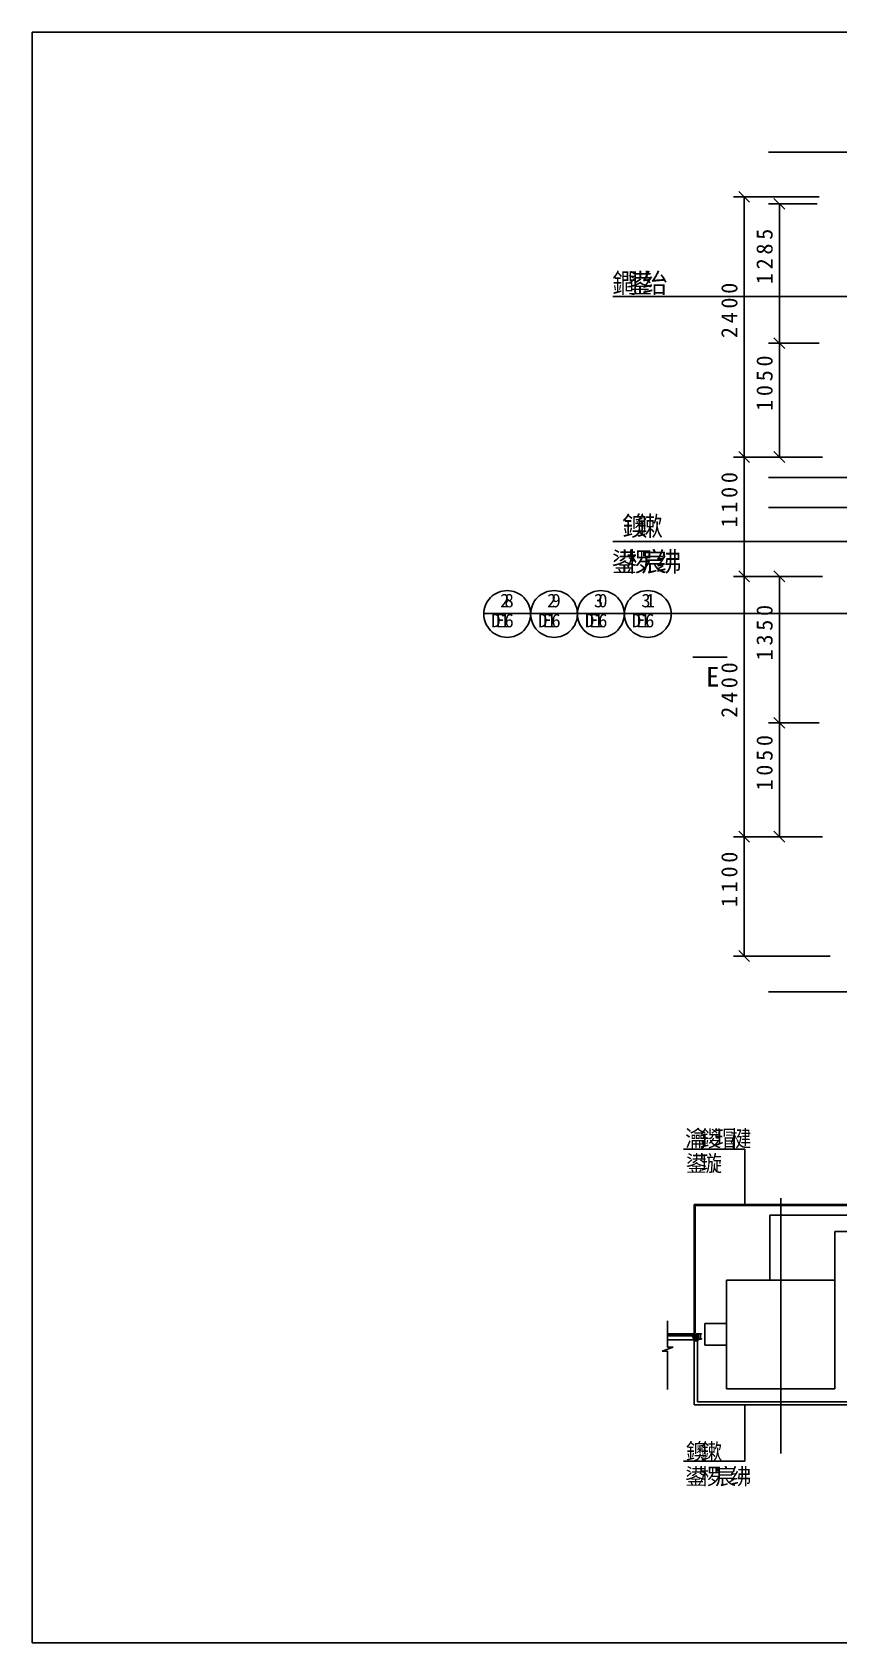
# Model space of a CAD drawing. Header units: metres. Extents: x 0 to 421, y 0 to 298.
# Drawn here: x 0 to 149.3, y 0 to 298 of the extents above; entities that cross this region are included whole.
import ezdxf

# ---------------------------------------------------------------- set-up
doc = ezdxf.new("R2010")
doc.units = ezdxf.units.M

msp = doc.modelspace()

# ---------------------------------------------------------------- linework, layer by layer
for p, q in [((421.42, 298), (0, 298)), ((0, 298), (0, 0)), ((136.28, 275.8), (225, 275.8)), ((132.79, 266.54), (130.78, 268.55)), ((145.68, 267.55), (129.78, 267.55)), ((131.79, 267.55), (131.79, 219.38)), ((145.28, 266.24), (136.29, 266.24)), ((139.3, 265.24), (137.29, 267.24)), ((138.3, 266.24), (138.3, 240.45)), ((120.97, 249.12), (107.47, 249.12)), ((120.97, 249.12), (158.87, 249.12)), ((139.3, 239.45), (137.29, 241.46)), ((137.29, 241.46), (139.3, 239.45)), ((145.68, 240.45), (136.29, 240.45)), ((144.68, 240.45), (136.29, 240.45)), ((138.3, 240.45), (138.3, 219.38)), ((144.68, 219.38), (129.78, 219.38)), ((145.68, 219.38), (129.78, 219.38)), ((132.79, 218.38), (130.78, 220.39)), ((130.78, 220.39), (132.79, 218.38)), ((131.79, 219.38), (131.79, 197.31)), ((146.29, 219.38), (136.29, 219.38)), ((137.29, 220.39), (139.3, 218.38)), ((136.28, 215.64), (225, 215.64)), ((136.28, 210.08), (225, 210.08)), ((120.97, 203.77), (107.47, 203.77)), ((120.97, 203.77), (158.87, 203.77)), ((144.68, 197.31), (129.78, 197.31)), ((146.29, 197.31), (129.78, 197.31)), ((130.78, 198.31), (132.79, 196.31)), ((132.79, 196.31), (130.78, 198.31)), ((131.79, 197.31), (131.79, 149.15)), ((146.29, 197.31), (136.29, 197.31)), ((139.3, 196.31), (137.29, 198.31)), ((138.3, 197.31), (138.3, 170.22)), ((92.24, 190.45), (83.58, 190.45)), ((100.92, 190.45), (92.26, 190.45)), ((109.59, 190.45), (100.93, 190.45)), ((118.27, 190.45), (109.61, 190.45)), ((118.27, 190.43), (215.78, 190.45)), ((128.66, 182.36), (122.25, 182.36)), ((144.68, 170.22), (136.29, 170.22)), ((145.68, 170.22), (136.29, 170.22)), ((137.29, 171.22), (139.3, 169.21)), ((139.3, 169.21), (137.29, 171.22)), ((138.3, 170.22), (138.3, 149.15)), ((145.28, 149.15), (129.78, 149.15)), ((146.29, 149.15), (129.78, 149.15)), ((132.79, 148.14), (130.78, 150.15)), ((130.78, 150.15), (132.79, 148.14)), ((131.79, 149.15), (131.79, 127.07)), ((146.29, 149.15), (136.29, 149.15)), ((137.29, 150.15), (139.3, 148.14)), ((147.69, 127.07), (129.78, 127.07)), ((130.78, 128.08), (132.79, 126.07)), ((136.28, 120.45), (225, 120.45)), ((120.53, 91.33), (131.89, 91.33)), ((131.89, 80.91), (131.89, 91.33)), ((122.53, 57.32), (122.53, 81.12)), ((153.59, 81.12), (122.53, 81.12)), ((122.73, 57.32), (122.73, 80.92)), ((153.39, 80.92), (122.73, 80.92)), ((138.54, 82.24), (138.54, 35.03)), ((152.59, 79.12), (136.54, 79.12)), ((136.54, 79.12), (136.54, 67.08)), ((148.58, 67.08), (148.58, 76.11)), ((148.58, 76.11), (152.59, 76.11)), ((148.58, 67.08), (128.51, 67.08)), ((128.51, 67.08), (128.51, 47.01)), ((148.58, 47.01), (148.58, 67.08)), ((117.58, 59.58), (117.58, 54.71)), ((117.58, 57.16), (122.31, 57.16)), ((117.58, 56.91), (122.55, 56.91)), ((117.58, 56.88), (122.55, 56.88)), ((117.58, 56.85), (122.55, 56.85)), ((117.58, 56.82), (122.55, 56.82)), ((122.18, 56.81), (122.21, 56.81)), ((122.18, 56.8), (122.18, 56.81)), ((122.18, 56.78), (122.18, 56.8)), ((122.19, 56.77), (122.18, 56.78)), ((122.2, 56.76), (122.19, 56.77)), ((122.21, 56.74), (122.2, 56.75)), ((122.31, 57.16), (122.21, 57.06)), ((122.21, 57.06), (122.21, 56.98)), ((122.23, 56.98), (122.21, 56.98)), ((122.21, 56.81), (122.22, 56.8)), ((122.22, 56.73), (122.21, 56.74)), ((122.22, 56.91), (122.24, 56.96)), ((122.25, 56.91), (122.22, 56.91)), ((122.22, 56.8), (122.25, 56.8)), ((122.24, 56.72), (122.22, 56.73)), ((122.23, 57.03), (122.23, 57)), ((122.41, 57.03), (122.23, 57.03)), ((122.23, 56.98), (122.26, 57)), ((122.26, 57), (122.23, 57)), ((122.24, 56.96), (122.26, 56.97)), ((122.25, 56.8), (122.24, 56.82)), ((122.24, 56.82), (122.26, 56.82)), ((122.29, 56.76), (122.24, 56.76)), ((122.24, 56.76), (122.24, 56.72)), ((122.28, 56.75), (122.24, 56.74)), ((122.28, 56.75), (122.24, 56.74)), ((122.24, 56.74), (122.24, 56.7)), ((122.24, 56.7), (122.53, 56.06)), ((122.32, 57.13), (122.25, 57.06)), ((122.43, 57.06), (122.25, 57.06)), ((122.25, 57), (122.28, 57.03)), ((122.27, 57), (122.25, 57)), ((122.27, 56.93), (122.25, 56.91)), ((122.26, 56.97), (122.27, 57)), ((122.26, 56.82), (122.28, 56.8)), ((122.29, 56.93), (122.27, 56.93)), ((122.27, 56.7), (122.54, 56.1)), ((122.28, 57.03), (122.32, 57.03)), ((122.28, 56.8), (122.31, 56.8)), ((122.32, 56.75), (122.28, 56.74)), ((122.28, 56.74), (122.28, 56.75)), ((122.28, 56.74), (122.28, 56.75)), ((122.32, 56.75), (122.28, 56.74)), ((122.28, 56.71), (122.65, 56.71)), ((122.33, 56.91), (122.29, 56.93)), ((122.3, 56.74), (122.29, 56.76)), ((122.31, 56.8), (122.3, 56.81)), ((122.3, 56.81), (122.3, 56.81)), ((122.32, 56.75), (122.3, 56.74)), ((122.68, 57.16), (122.31, 57.16)), ((122.65, 57.13), (122.32, 57.13)), ((122.32, 57.03), (122.32, 57.03)), ((122.32, 57.03), (122.36, 57.03)), ((122.32, 56.81), (122.33, 56.8)), ((122.34, 56.77), (122.32, 56.77)), ((122.32, 56.77), (122.32, 56.75)), ((122.32, 56.74), (122.32, 56.75)), ((122.32, 56.74), (122.32, 56.75)), ((122.36, 56.75), (122.32, 56.74)), ((122.36, 56.75), (122.32, 56.74)), ((122.35, 56.9), (122.33, 56.91)), ((122.33, 56.8), (122.35, 56.8)), ((122.38, 56.93), (122.35, 56.93)), ((122.35, 56.93), (122.35, 56.9)), ((122.35, 56.8), (122.35, 56.81)), ((122.35, 56.81), (122.39, 56.79)), ((122.36, 57.03), (122.4, 57)), ((122.4, 57), (122.36, 56.99)), ((122.36, 56.99), (122.38, 56.97)), ((122.36, 56.99), (122.38, 56.97)), ((122.36, 56.74), (122.36, 56.75)), ((122.4, 56.75), (122.36, 56.74)), ((122.36, 56.74), (122.36, 56.75)), ((122.4, 56.75), (122.36, 56.74)), ((122.39, 56.78), (122.37, 56.77)), ((122.37, 56.77), (122.37, 56.74)), ((122.41, 56.98), (122.38, 57)), ((122.41, 57), (122.38, 57)), ((122.38, 56.97), (122.4, 56.96)), ((122.43, 56.91), (122.38, 56.93)), ((122.39, 56.79), (122.39, 56.79)), ((122.39, 56.79), (122.39, 56.78)), ((122.39, 56.78), (122.39, 56.78)), ((122.4, 56.96), (122.41, 56.95)), ((122.4, 56.74), (122.4, 56.75)), ((122.4, 56.74), (122.4, 56.75)), ((122.4, 56.74), (122.62, 56.74)), ((122.41, 57.03), (122.41, 57)), ((122.43, 56.98), (122.41, 56.98)), ((122.41, 56.95), (122.42, 56.93)), ((122.42, 56.93), (122.44, 56.91)), ((122.43, 57.06), (122.43, 56.98)), ((122.43, 56.98), (122.43, 56.98)), ((122.44, 56.91), (122.43, 56.91)), ((122.73, 57.32), (122.53, 57.32)), ((122.55, 56.91), (122.55, 56.82)), ((122.65, 56.79), (122.59, 56.79)), ((122.65, 56.79), (122.59, 56.79)), ((122.59, 56.79), (122.59, 56.74)), ((122.59, 56.79), (122.59, 56.74)), ((122.62, 56.74), (122.59, 56.74)), ((122.62, 56.74), (122.59, 56.74)), ((122.65, 56.76), (122.62, 56.76)), ((122.65, 56.76), (122.62, 56.76)), ((122.62, 56.74), (122.62, 56.76)), ((122.62, 56.76), (122.65, 56.76)), ((122.62, 56.76), (122.62, 56.74)), ((122.62, 56.76), (122.62, 56.74)), ((122.65, 57.13), (122.65, 56.79)), ((122.65, 56.86), (122.65, 56.79)), ((122.65, 56.76), (122.65, 56.09)), ((122.65, 56.76), (122.65, 56.66)), ((122.65, 56.71), (122.65, 56.76)), ((122.68, 57.16), (122.68, 57.02)), ((123.01, 57.02), (122.68, 57.02)), ((122.68, 56.99), (122.68, 56.1)), ((122.92, 56.99), (122.68, 56.99)), ((123.89, 57.18), (122.85, 57.18)), ((122.85, 57.18), (122.85, 57.09)), ((122.89, 57.09), (122.85, 57.09)), ((122.87, 57.15), (122.87, 57.11)), ((123.05, 57.15), (122.87, 57.15)), ((122.9, 57.11), (122.87, 57.11)), ((122.9, 57.11), (122.89, 57.09)), ((122.92, 56.99), (122.92, 56.09)), ((122.95, 56.99), (122.95, 56.05)), ((123.01, 56.99), (122.95, 56.99)), ((123.01, 57.02), (123.01, 56.99)), ((123.05, 57.11), (123.02, 57.11)), ((123.02, 57.11), (123.03, 57.09)), ((123.07, 57.09), (123.03, 57.09)), ((123.05, 57.15), (123.05, 57.11)), ((123.29, 57.15), (123.07, 57.15)), ((123.07, 57.15), (123.07, 57.09)), ((123.29, 56.91), (123.23, 56.91)), ((123.23, 56.91), (123.23, 56.87)), ((123.26, 56.87), (123.23, 56.87)), ((123.29, 56.89), (123.26, 56.89)), ((123.26, 56.89), (123.26, 56.87)), ((123.29, 57.15), (123.29, 56.91)), ((123.29, 56.89), (123.29, 56.21)), ((123.32, 57.15), (123.32, 56.22)), ((123.68, 57.15), (123.32, 57.15)), ((123.68, 57.15), (123.68, 56.22)), ((123.71, 57.15), (123.71, 56.22)), ((123.86, 57.15), (123.71, 57.15)), ((123.86, 57.15), (123.86, 57.08)), ((123.89, 57.12), (123.86, 57.08)), ((123.89, 57.18), (123.89, 57.12)), ((124.5, 55.04), (124.5, 59.05)), ((128.51, 59.05), (124.5, 59.05)), ((118.61, 54.71), (116.6, 53.98)), ((116.6, 53.98), (117.58, 53.98)), ((122.53, 56.06), (117.58, 56.06)), ((117.58, 54.71), (118.61, 54.71)), ((117.58, 53.98), (117.58, 46.86)), ((122.53, 56.06), (122.58, 56.06)), ((123.13, 55.9), (122.53, 55.9)), ((122.53, 55.9), (122.53, 44)), ((122.61, 56.13), (122.55, 56.1)), ((122.58, 56.09), (122.61, 56.11)), ((122.58, 56.06), (122.58, 56.09)), ((122.58, 56.06), (122.58, 56.08)), ((122.58, 56.06), (122.58, 56.08)), ((122.91, 56.06), (122.58, 56.06)), ((122.64, 56.11), (122.61, 56.13)), ((122.61, 56.11), (122.63, 56.09)), ((122.65, 56.09), (122.63, 56.09)), ((122.92, 56.09), (122.69, 56.09)), ((122.92, 56.05), (122.92, 56.02)), ((123.35, 56.02), (122.92, 56.02)), ((123.21, 56.05), (122.95, 56.05)), ((123.13, 44.6), (123.13, 55.9)), ((123.25, 56.11), (123.21, 56.11)), ((123.21, 56.11), (123.21, 56.05)), ((123.22, 56.21), (123.25, 56.23)), ((123.22, 56.19), (123.22, 56.21)), ((123.89, 56.19), (123.22, 56.19)), ((123.26, 56.09), (123.24, 56.09)), ((123.24, 56.09), (123.24, 56.05)), ((123.32, 56.05), (123.24, 56.05)), ((123.25, 56.23), (123.27, 56.21)), ((123.26, 56.09), (123.25, 56.11)), ((123.29, 56.21), (123.27, 56.21)), ((123.3, 56.09), (123.31, 56.11)), ((123.32, 56.09), (123.3, 56.09)), ((123.35, 56.11), (123.31, 56.11)), ((123.68, 56.22), (123.32, 56.22)), ((123.32, 56.09), (123.32, 56.05)), ((123.35, 56.11), (123.35, 56.02)), ((123.86, 56.22), (123.71, 56.22)), ((123.89, 56.25), (123.86, 56.29)), ((123.86, 56.22), (123.86, 56.29)), ((123.89, 56.25), (123.89, 56.19)), ((123.89, 56.19), (123.89, 56.25)), ((128.51, 55.04), (124.5, 55.04)), ((128.51, 47.01), (148.58, 47.01)), ((122.53, 44), (153.59, 44)), ((152.99, 44.6), (123.13, 44.6)), ((131.89, 44), (131.89, 33.58)), ((120.53, 33.58), (131.89, 33.58)), ((0, 0), (421.42, 0))]:
    msp.add_line(p, q)
for points in [[(92.24, 190.35), (92.22, 190.78), (92.16, 191.2), (92.05, 191.61), (91.91, 192.01), (91.73, 192.39), (91.51, 192.76), (91.26, 193.1), (90.97, 193.41), (90.66, 193.7), (90.32, 193.95), (89.95, 194.17), (89.57, 194.35), (89.17, 194.5), (88.75, 194.6), (88.33, 194.66), (87.91, 194.68), (87.49, 194.66), (87.06, 194.6), (86.65, 194.5), (86.25, 194.35), (85.87, 194.17), (85.5, 193.95), (85.16, 193.7), (84.85, 193.41), (84.56, 193.1), (84.31, 192.76), (84.09, 192.39), (83.91, 192.01), (83.76, 191.61), (83.66, 191.2), (83.6, 190.78), (83.58, 190.35), (83.6, 189.93), (83.66, 189.51), (83.76, 189.09), (83.91, 188.69), (84.09, 188.31), (84.31, 187.95), (84.56, 187.6), (84.85, 187.29), (85.16, 187), (85.5, 186.75), (85.87, 186.53), (86.25, 186.35), (86.65, 186.21), (87.06, 186.1), (87.49, 186.04), (87.91, 186.02), (88.33, 186.04), (88.75, 186.1), (89.17, 186.21), (89.57, 186.35), (89.95, 186.53), (90.32, 186.75), (90.66, 187), (90.97, 187.29), (91.26, 187.6), (91.51, 187.95), (91.73, 188.31), (91.91, 188.69), (92.05, 189.09), (92.16, 189.51), (92.22, 189.93), (92.24, 190.35)], [(100.92, 190.35), (100.9, 190.78), (100.84, 191.2), (100.74, 191.61), (100.59, 192.01), (100.41, 192.39), (100.19, 192.76), (99.94, 193.1), (99.65, 193.41), (99.34, 193.7), (99, 193.95), (98.63, 194.17), (98.25, 194.35), (97.85, 194.5), (97.44, 194.6), (97.02, 194.66), (96.59, 194.68), (96.17, 194.66), (95.75, 194.6), (95.33, 194.5), (94.93, 194.35), (94.55, 194.17), (94.19, 193.95), (93.84, 193.7), (93.53, 193.41), (93.24, 193.1), (92.99, 192.76), (92.77, 192.39), (92.59, 192.01), (92.45, 191.61), (92.34, 191.2), (92.28, 190.78), (92.26, 190.35), (92.28, 189.93), (92.34, 189.51), (92.45, 189.09), (92.59, 188.69), (92.77, 188.31), (92.99, 187.95), (93.24, 187.6), (93.53, 187.29), (93.84, 187), (94.19, 186.75), (94.55, 186.53), (94.93, 186.35), (95.33, 186.21), (95.75, 186.1), (96.17, 186.04), (96.59, 186.02), (97.02, 186.04), (97.44, 186.1), (97.85, 186.21), (98.25, 186.35), (98.63, 186.53), (99, 186.75), (99.34, 187), (99.65, 187.29), (99.94, 187.6), (100.19, 187.95), (100.41, 188.31), (100.59, 188.69), (100.74, 189.09), (100.84, 189.51), (100.9, 189.93), (100.92, 190.35)], [(109.59, 190.35), (109.57, 190.78), (109.51, 191.2), (109.4, 191.61), (109.26, 192.01), (109.08, 192.39), (108.86, 192.76), (108.61, 193.1), (108.32, 193.41), (108.01, 193.7), (107.66, 193.95), (107.3, 194.17), (106.92, 194.35), (106.52, 194.5), (106.1, 194.6), (105.68, 194.66), (105.26, 194.68), (104.83, 194.66), (104.41, 194.6), (104, 194.5), (103.6, 194.35), (103.22, 194.17), (102.85, 193.95), (102.51, 193.7), (102.19, 193.41), (101.91, 193.1), (101.66, 192.76), (101.44, 192.39), (101.26, 192.01), (101.11, 191.61), (101.01, 191.2), (100.95, 190.78), (100.93, 190.35), (100.95, 189.93), (101.01, 189.51), (101.11, 189.09), (101.26, 188.69), (101.44, 188.31), (101.66, 187.95), (101.91, 187.6), (102.19, 187.29), (102.51, 187), (102.85, 186.75), (103.22, 186.53), (103.6, 186.35), (104, 186.21), (104.41, 186.1), (104.83, 186.04), (105.26, 186.02), (105.68, 186.04), (106.1, 186.1), (106.52, 186.21), (106.92, 186.35), (107.3, 186.53), (107.66, 186.75), (108.01, 187), (108.32, 187.29), (108.61, 187.6), (108.86, 187.95), (109.08, 188.31), (109.26, 188.69), (109.4, 189.09), (109.51, 189.51), (109.57, 189.93), (109.59, 190.35)], [(118.27, 190.35), (118.25, 190.78), (118.19, 191.2), (118.08, 191.61), (117.94, 192.01), (117.76, 192.39), (117.54, 192.76), (117.29, 193.1), (117, 193.41), (116.69, 193.7), (116.35, 193.95), (115.98, 194.17), (115.6, 194.35), (115.2, 194.5), (114.78, 194.6), (114.36, 194.66), (113.94, 194.68), (113.51, 194.66), (113.09, 194.6), (112.68, 194.5), (112.28, 194.35), (111.9, 194.17), (111.53, 193.95), (111.19, 193.7), (110.88, 193.41), (110.59, 193.1), (110.34, 192.76), (110.12, 192.39), (109.94, 192.01), (109.79, 191.61), (109.69, 191.2), (109.63, 190.78), (109.61, 190.35), (109.63, 189.93), (109.69, 189.51), (109.79, 189.09), (109.94, 188.69), (110.12, 188.31), (110.34, 187.95), (110.59, 187.6), (110.88, 187.29), (111.19, 187), (111.53, 186.75), (111.9, 186.53), (112.28, 186.35), (112.68, 186.21), (113.09, 186.1), (113.51, 186.04), (113.94, 186.02), (114.36, 186.04), (114.78, 186.1), (115.2, 186.21), (115.6, 186.35), (115.98, 186.53), (116.35, 186.75), (116.69, 187), (117, 187.29), (117.29, 187.6), (117.54, 187.95), (117.76, 188.31), (117.94, 188.69), (118.08, 189.09), (118.19, 189.51), (118.25, 189.93), (118.27, 190.35)], [(122.24, 56.96), (122.24, 56.96), (122.24, 56.96), (122.24, 56.96), (122.24, 56.96), (122.24, 56.96), (122.24, 56.96), (122.24, 56.96), (122.24, 56.96), (122.24, 56.96), (122.24, 56.96), (122.24, 56.96), (122.24, 56.96)], [(122.28, 56.71), (122.28, 56.71), (122.27, 56.71), (122.27, 56.71), (122.27, 56.71), (122.27, 56.71), (122.27, 56.71), (122.27, 56.71), (122.27, 56.71), (122.27, 56.71), (122.27, 56.71), (122.27, 56.71), (122.27, 56.71), (122.27, 56.71), (122.27, 56.7), (122.27, 56.7), (122.27, 56.7), (122.27, 56.7), (122.27, 56.7), (122.27, 56.7), (122.27, 56.7), (122.27, 56.7)], [(122.85, 57.09), (122.85, 57.09), (122.86, 57.08), (122.87, 57.07), (122.87, 57.06), (122.88, 57.05), (122.89, 57.04), (122.9, 57.04), (122.91, 57.03), (122.93, 57.03), (122.94, 57.03), (122.95, 57.02), (122.96, 57.02), (122.97, 57.02), (122.98, 57.03), (123, 57.03), (123.01, 57.03), (123.02, 57.04), (123.03, 57.04), (123.04, 57.05), (123.05, 57.06), (123.06, 57.07), (123.06, 57.08), (123.07, 57.09), (123.07, 57.09)], [(122.89, 57.15), (122.89, 57.15), (122.89, 57.15), (122.89, 57.15), (122.88, 57.15), (122.88, 57.15), (122.88, 57.15), (122.88, 57.15), (122.88, 57.15), (122.88, 57.14), (122.88, 57.14), (122.88, 57.14), (122.88, 57.14), (122.87, 57.14), (122.87, 57.14)], [(122.89, 57.15), (122.89, 57.15)], [(122.99, 57.08), (122.99, 57.08), (122.99, 57.09), (122.99, 57.09), (122.99, 57.09), (122.98, 57.09), (122.98, 57.09), (122.98, 57.1), (122.98, 57.1), (122.98, 57.1), (122.98, 57.1), (122.97, 57.1), (122.97, 57.1), (122.97, 57.1), (122.97, 57.1), (122.97, 57.1), (122.96, 57.1), (122.96, 57.1), (122.96, 57.1), (122.96, 57.1), (122.95, 57.1), (122.95, 57.1), (122.95, 57.1), (122.95, 57.1), (122.95, 57.1), (122.95, 57.1), (122.94, 57.09), (122.94, 57.09), (122.94, 57.09), (122.94, 57.09), (122.94, 57.09), (122.94, 57.08), (122.94, 57.08), (122.94, 57.08), (122.94, 57.08), (122.94, 57.07), (122.94, 57.07), (122.94, 57.07), (122.94, 57.07), (122.95, 57.07), (122.95, 57.06), (122.95, 57.06), (122.95, 57.06), (122.95, 57.06), (122.95, 57.06), (122.96, 57.06), (122.96, 57.06), (122.96, 57.06), (122.96, 57.06), (122.97, 57.06), (122.97, 57.06), (122.97, 57.06), (122.97, 57.06), (122.97, 57.06), (122.98, 57.06), (122.98, 57.06), (122.98, 57.06), (122.98, 57.07), (122.98, 57.07), (122.98, 57.07), (122.99, 57.07), (122.99, 57.07), (122.99, 57.08), (122.99, 57.08), (122.99, 57.08)], [(123.05, 57.13), (123.05, 57.13), (123.05, 57.13), (123.05, 57.14), (123.05, 57.14), (123.04, 57.14), (123.04, 57.14), (123.04, 57.14), (123.04, 57.15), (123.04, 57.15), (123.04, 57.15), (123.04, 57.15), (123.03, 57.15), (123.03, 57.15), (123.03, 57.15), (123.03, 57.15)], [(122.54, 56.1), (122.54, 56.1), (122.54, 56.1), (122.54, 56.1), (122.54, 56.1), (122.54, 56.1), (122.54, 56.1), (122.54, 56.1), (122.54, 56.1), (122.55, 56.1), (122.55, 56.1), (122.55, 56.1), (122.55, 56.1), (122.55, 56.1), (122.55, 56.1), (122.55, 56.1), (122.55, 56.1), (122.55, 56.1)], [(122.64, 56.09), (122.64, 56.09), (122.64, 56.09), (122.64, 56.09), (122.64, 56.09), (122.64, 56.09), (122.64, 56.1), (122.64, 56.1), (122.64, 56.1), (122.64, 56.1), (122.64, 56.1), (122.64, 56.1), (122.64, 56.1), (122.64, 56.1), (122.64, 56.1), (122.64, 56.11), (122.64, 56.11), (122.64, 56.11), (122.64, 56.11), (122.64, 56.11), (122.64, 56.11)], [(122.68, 56.1), (122.68, 56.1), (122.68, 56.1), (122.68, 56.1), (122.68, 56.1), (122.68, 56.1), (122.68, 56.09), (122.68, 56.09), (122.68, 56.09), (122.69, 56.09), (122.69, 56.09), (122.69, 56.09), (122.69, 56.09), (122.69, 56.09), (122.69, 56.09), (122.69, 56.09), (122.69, 56.09)], [(122.68, 56.1), (122.68, 56.1), (122.68, 56.1), (122.68, 56.1), (122.68, 56.1), (122.68, 56.1), (122.68, 56.09), (122.68, 56.09), (122.68, 56.09), (122.69, 56.09), (122.69, 56.09), (122.69, 56.09), (122.69, 56.09), (122.69, 56.09), (122.69, 56.09), (122.69, 56.09), (122.69, 56.09)], [(122.92, 56.05), (122.92, 56.05), (122.92, 56.05), (122.92, 56.05), (122.92, 56.05), (122.92, 56.05), (122.92, 56.06), (122.92, 56.06), (122.92, 56.06), (122.92, 56.06), (122.92, 56.06), (122.92, 56.06), (122.92, 56.06), (122.92, 56.06), (122.91, 56.06), (122.91, 56.06), (122.91, 56.06), (122.91, 56.06)], [(123.35, 56.11), (123.35, 56.12), (123.35, 56.12), (123.35, 56.13), (123.35, 56.14), (123.35, 56.14), (123.34, 56.15), (123.34, 56.16), (123.34, 56.16), (123.33, 56.17), (123.33, 56.17), (123.32, 56.18), (123.32, 56.18), (123.31, 56.18), (123.3, 56.19), (123.3, 56.19), (123.29, 56.19), (123.28, 56.19), (123.28, 56.19), (123.27, 56.19), (123.26, 56.19), (123.26, 56.18), (123.25, 56.18), (123.24, 56.18), (123.24, 56.17), (123.23, 56.17), (123.23, 56.16), (123.22, 56.16), (123.22, 56.15), (123.22, 56.14), (123.21, 56.14), (123.21, 56.13), (123.21, 56.12), (123.21, 56.12), (123.21, 56.11)], [(123.24, 56.07), (123.24, 56.07), (123.24, 56.07), (123.24, 56.06), (123.24, 56.06), (123.25, 56.06), (123.25, 56.06), (123.25, 56.06), (123.25, 56.06), (123.25, 56.05), (123.25, 56.05), (123.26, 56.05), (123.26, 56.05), (123.26, 56.05), (123.26, 56.05), (123.26, 56.05)], [(123.3, 56.14), (123.3, 56.14), (123.3, 56.15), (123.3, 56.15), (123.3, 56.15), (123.3, 56.15), (123.3, 56.15), (123.3, 56.15), (123.3, 56.15), (123.3, 56.16), (123.29, 56.16), (123.29, 56.16), (123.29, 56.16), (123.29, 56.16), (123.29, 56.16), (123.29, 56.16), (123.29, 56.16), (123.28, 56.16), (123.28, 56.16), (123.28, 56.16), (123.28, 56.16), (123.28, 56.16), (123.28, 56.16), (123.27, 56.16), (123.27, 56.15), (123.27, 56.15), (123.27, 56.15), (123.27, 56.15), (123.27, 56.15), (123.27, 56.15), (123.27, 56.15), (123.27, 56.14), (123.27, 56.14), (123.27, 56.14), (123.27, 56.14), (123.27, 56.14), (123.27, 56.14), (123.27, 56.13), (123.27, 56.13), (123.27, 56.13), (123.27, 56.13), (123.27, 56.13), (123.28, 56.13), (123.28, 56.13), (123.28, 56.13), (123.28, 56.13), (123.28, 56.13), (123.28, 56.13), (123.29, 56.13), (123.29, 56.13), (123.29, 56.13), (123.29, 56.13), (123.29, 56.13), (123.29, 56.13), (123.29, 56.13), (123.3, 56.13), (123.3, 56.13), (123.3, 56.13), (123.3, 56.13), (123.3, 56.13), (123.3, 56.14), (123.3, 56.14), (123.3, 56.14), (123.3, 56.14), (123.3, 56.14)], [(123.3, 56.05), (123.3, 56.05), (123.3, 56.05), (123.31, 56.05), (123.31, 56.06), (123.31, 56.06), (123.31, 56.06), (123.32, 56.06), (123.32, 56.07), (123.32, 56.07), (123.32, 56.07), (123.32, 56.07)]]:
    msp.add_lwpolyline(points)

# ---------------------------------------------------------------- texts
for s, p in [('5', (137.04, 259.59)), ('8', (137.04, 256.85)), ('2', (137.04, 254.12)), ('0', (130.53, 249.6)), ('1', (137.04, 251.38)), ('0', (130.53, 246.86)), ('4', (130.53, 244.12)), ('2', (130.53, 241.39)), ('0', (137.04, 236.14)), ('0', (137.04, 230.67)), ('5', (137.04, 233.41)), ('1', (137.04, 227.93)), ('0', (130.53, 214.57)), ('0', (130.53, 211.83)), ('1', (130.53, 209.1)), ('1', (130.53, 206.36)), ('0', (137.04, 189.99)), ('5', (137.04, 187.25)), ('3', (137.04, 184.52)), ('1', (137.04, 181.78)), ('0', (130.53, 179.36)), ('0', (130.53, 176.62)), ('2', (130.53, 171.15)), ('4', (130.53, 173.89)), ('0', (137.04, 165.91)), ('5', (137.04, 163.17)), ('0', (137.04, 160.43)), ('1', (137.04, 157.7)), ('0', (130.53, 144.33)), ('0', (130.53, 141.6)), ('1', (130.53, 138.86)), ('1', (130.53, 136.13))]:
    msp.add_text(s, height=3.01, rotation=90).set_placement(p)
for s, height, p in [('鐧', 3.61, (107.39, 249.77)), ('鍙', 3.61, (110.14, 249.77)), ('绐', 3.61, (112.89, 249.77)), ('鐭', 3.61, (109.19, 204.83)), ('鏉', 3.61, (111.94, 204.83)), ('鍙', 3.61, (107.25, 198.22)), ('椤', 3.61, (110, 198.22)), ('宸', 3.61, (112.74, 198.22)), ('绋', 3.61, (115.49, 198.22)), ('2', 2.51, (86.61, 191.59)), ('8', 2.51, (87.43, 191.59)), ('2', 2.51, (95.31, 191.59)), ('9', 2.51, (96.13, 191.59)), ('3', 2.51, (103.96, 191.59)), ('0', 2.51, (104.78, 191.59)), ('3', 2.51, (112.75, 191.59)), ('1', 2.51, (113.57, 191.59)), ('D', 2.51, (84.97, 187.89)), ('E', 2.51, (85.79, 187.89)), ('1', 2.51, (86.61, 187.89)), ('6', 2.51, (87.43, 187.89)), ('D', 2.51, (93.65, 187.89)), ('E', 2.51, (94.47, 187.89)), ('1', 2.51, (95.29, 187.89)), ('6', 2.51, (96.11, 187.89)), ('D', 2.51, (102.32, 187.89)), ('E', 2.51, (103.14, 187.89)), ('1', 2.51, (103.96, 187.89)), ('6', 2.51, (104.77, 187.89)), ('D', 2.51, (111, 187.89)), ('E', 2.51, (111.82, 187.89)), ('1', 2.51, (112.64, 187.89)), ('6', 2.51, (113.46, 187.89)), ('E', 3.61, (124.74, 176.93)), ('瀹', 3.01, (120.85, 91.82)), ('鍐', 3.01, (123.63, 91.82)), ('瑁', 3.01, (126.41, 91.82)), ('楗', 3.01, (129.19, 91.82)), ('鍙', 3.01, (120.97, 87.2)), ('璇', 3.01, (123.76, 87.2)), ('鐭', 3.01, (120.97, 33.9)), ('鏉', 3.01, (123.76, 33.9)), ('鍙', 3.01, (120.85, 29.28)), ('椤', 3.01, (123.63, 29.28)), ('宸', 3.01, (126.41, 29.28)), ('绋', 3.01, (129.19, 29.28))]:
    msp.add_text(s, height=height).set_placement(p)

doc.saveas('drawing.dxf')
